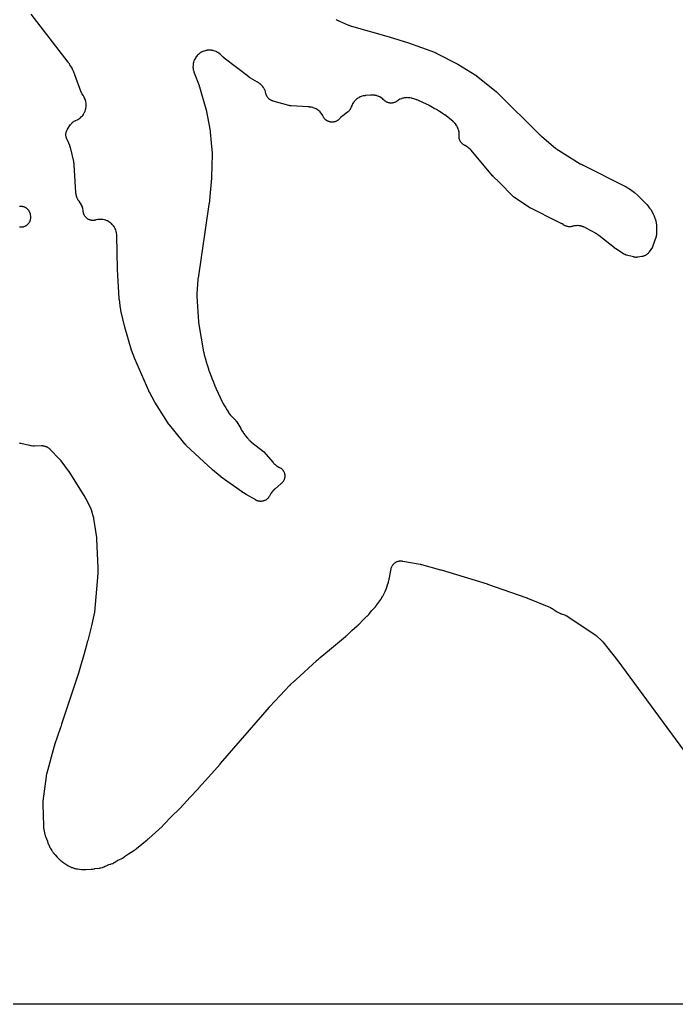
# Model space of a CAD drawing. Header units: millimetres. Extents: x 0 to 300, y 0 to 300.
# Drawn here: x 74.4 to 174.4, y -0.1 to 150 of the extents above; entities that cross this region are included whole.
import ezdxf

# ---------------------------------------------------------------- set-up
doc = ezdxf.new("R2010")
doc.units = ezdxf.units.MM
doc.layers.add('CUT', color=7, linetype='CONTINUOUS')

msp = doc.modelspace()

# ---------------------------------------------------------------- linework, layer by layer
at = {"layer": 'CUT'}
for points in [[(298.5266, -0.0625), (1.4375, -0.0625), (0.5522, -0.0625), (0.4788, -0.0589), (0.4206, -0.0503), (0.3635, -0.036), (0.3082, -0.0162), (0.255, 0.009), (0.2046, 0.0392), (0.1573, 0.0743), (0.1137, 0.1137), (0.0743, 0.1573), (0.0392, 0.2046), (0.009, 0.255), (-0.0162, 0.3082), (-0.036, 0.3635), (-0.0503, 0.4206), (-0.0589, 0.4788), (-0.0625, 0.5522), (-0.0625, 1.4375), (-0.0625, 298.5625)], [(122.5665, 150.0501), (122.6447, 150), (122.6568, 149.9924), (122.7045, 149.9634), (122.7293, 149.9491), (122.8923, 149.8602), (122.9178, 149.8471), (122.968, 149.8228), (122.9809, 149.8167), (123.0655, 149.7782), (123.0785, 149.7724), (124.4722, 149.177), (124.4893, 149.1701), (124.6008, 149.1264), (124.618, 149.12), (124.7595, 149.0695), (124.777, 149.0636), (124.8909, 149.0269), (124.9085, 149.0216), (130.6483, 147.3654), (133.5888, 146.4672), (137.5557, 145.0292), (137.5661, 145.0254), (137.5906, 145.0162), (137.601, 145.0122), (137.6136, 145.0072), (137.624, 145.0031), (137.6368, 144.9979), (137.6436, 144.995), (137.6694, 144.984), (137.6805, 144.9791), (137.6932, 144.9735), (137.7041, 144.9685), (137.7297, 144.9567), (137.7406, 144.9516), (137.7539, 144.9453), (137.7648, 144.94), (137.79, 144.9275), (137.8008, 144.9221), (141.1393, 143.2166), (143.7369, 141.6086), (143.7487, 141.6012), (143.776, 141.5837), (143.7876, 141.5761), (143.8018, 141.5667), (143.8133, 141.559), (143.84, 141.5406), (143.8514, 141.5327), (143.8644, 141.5235), (143.8757, 141.5154), (143.9019, 141.4962), (143.913, 141.4879), (143.9265, 141.4777), (143.9376, 141.4693), (143.9631, 141.4493), (143.974, 141.4407), (146.938, 139.0546), (146.9471, 139.0472), (146.968, 139.0299), (146.9769, 139.0224), (146.9878, 139.0132), (146.9966, 139.0056), (147.0171, 138.9878), (147.0258, 138.9801), (147.0358, 138.9712), (147.0368, 138.9703), (147.0515, 138.9567), (147.06, 138.9488), (147.0703, 138.9391), (147.0787, 138.9311), (147.0982, 138.9123), (147.1065, 138.9041), (153.6672, 132.3981), (153.676, 132.3895), (153.6891, 132.3771), (153.734, 132.3343), (153.7429, 132.326), (153.8167, 132.2586), (153.8258, 132.2504), (153.8857, 132.1979), (153.8949, 132.1899), (155.9853, 130.4305), (156.0023, 130.4167), (156.1145, 130.329), (156.1278, 130.319), (156.1288, 130.3182), (156.1463, 130.3051), (156.2911, 130.2004), (156.3091, 130.1878), (156.4274, 130.1086), (156.4459, 130.0968), (159.7588, 128.0509), (159.7636, 128.0481), (159.7814, 128.0371), (159.7931, 128.03), (159.8696, 127.9851), (159.8815, 127.9783), (159.9789, 127.9241), (159.9909, 127.9176), (160.0694, 127.8762), (160.0815, 127.8699), (166.7653, 124.5374), (167.4412, 124.1328), (168.0188, 123.6389), (168.4623, 123.2596), (168.5276, 123.2038), (168.5444, 123.1894), (169.9277, 121.8379), (170.1725, 121.5101), (170.1822, 121.4971), (170.3338, 121.2942), (170.504, 121.0663), (170.9323, 120.2893), (170.9516, 120.2332), (170.9819, 120.1454), (171.0104, 120.0625), (171.2611, 119.3357), (171.3731, 118.6629), (171.3925, 117.4852), (171.3926, 117.4727), (171.3927, 117.4557), (171.3914, 117.4055), (171.3882, 117.3465), (171.3794, 117.2599), (171.3668, 117.1766), (171.3494, 117.0903), (171.3345, 117.0314), (171.3206, 116.9823), (171.3156, 116.9664), (171.3117, 116.9545), (170.7929, 115.3815), (170.7911, 115.3784), (170.7669, 115.3393), (170.7587, 115.3268), (170.7524, 115.3174), (170.2749, 114.6087), (170.2464, 114.5687), (170.1921, 114.497), (170.1645, 114.4643), (170.0968, 114.3882), (170.0839, 114.3745), (170.0127, 114.3069), (169.9629, 114.2645), (169.8847, 114.2051), (169.8103, 114.1546), (169.7689, 114.1281), (169.7352, 114.1079), (169.6977, 114.0866), (169.6282, 114.0492), (169.5505, 114.0121), (169.4976, 113.9899), (169.4166, 113.9604), (169.3619, 113.9433), (169.2785, 113.9217), (169.2012, 113.9055), (169.1589, 113.8977), (168.5409, 113.7992), (168.4935, 113.793), (168.4065, 113.7838), (168.3112, 113.7788), (168.2476, 113.7789), (168.1522, 113.7841), (168.089, 113.7909), (167.9947, 113.8062), (167.9092, 113.8247), (167.8628, 113.8361), (166.8001, 114.1264), (166.7891, 114.1295), (166.7743, 114.1337), (166.7307, 114.1474), (166.6799, 114.1648), (166.6063, 114.1937), (166.5364, 114.2248), (166.4648, 114.2604), (166.4163, 114.2874), (166.3764, 114.3109), (166.3635, 114.3189), (166.3539, 114.325), (165.1575, 115.0938), (165.1481, 115.0999), (165.1262, 115.1143), (165.1169, 115.1206), (165.1055, 115.1283), (165.0963, 115.1346), (165.0748, 115.1496), (165.0656, 115.1561), (165.0551, 115.1636), (165.046, 115.1702), (165.0249, 115.1857), (165.0159, 115.1924), (165.0049, 115.2007), (164.996, 115.2075), (164.9753, 115.2235), (164.9664, 115.2305), (162.597, 117.1113), (162.5874, 117.1188), (162.5244, 117.1668), (162.5146, 117.174), (162.4761, 117.2021), (162.4561, 117.2161), (162.3245, 117.3041), (162.304, 117.3173), (162.2634, 117.3421), (162.2529, 117.3484), (162.1845, 117.3884), (162.1739, 117.3944), (160.6619, 118.2371), (160.6513, 118.2428), (160.582, 118.2797), (160.5713, 118.2852), (160.5292, 118.3065), (160.5074, 118.317), (160.3647, 118.3821), (160.3425, 118.3917), (160.2989, 118.4095), (160.2876, 118.4139), (160.2171, 118.4411), (160.2015, 118.4469), (160.2014, 118.4469), (160.1923, 118.45), (160.1071, 118.4786), (160.0936, 118.483), (160.0406, 118.4994), (160.0132, 118.5071), (159.8368, 118.5527), (159.7811, 118.5643), (159.6036, 118.5926), (159.5472, 118.5988), (159.3678, 118.6102), (159.3109, 118.6111), (159.1313, 118.6054), (159.0746, 118.6009), (158.8963, 118.5782), (158.8403, 118.5684), (158.6642, 118.5288), (158.6229, 118.518), (158.6155, 118.5157), (158.6134, 118.5152), (158.5794, 118.505), (158.4988, 118.4832), (158.4098, 118.4637), (158.3499, 118.4538), (158.2593, 118.4435), (158.1988, 118.4397), (158.1076, 118.4386), (158.047, 118.441), (157.9562, 118.4491), (157.8961, 118.4576), (157.8066, 118.4749), (157.7477, 118.4894), (157.6604, 118.5156), (157.6033, 118.536), (157.5191, 118.571), (157.4643, 118.5971), (157.3841, 118.6403), (157.3127, 118.6837), (157.2743, 118.7083), (157.2181, 118.7464), (157.2093, 118.7523), (157.1672, 118.7798), (157.1468, 118.7925), (157.0187, 118.869), (156.9987, 118.8804), (156.9637, 118.8996), (156.9541, 118.9047), (156.8878, 118.9394), (156.8769, 118.945), (156.2415, 119.2611), (156.2347, 119.2646), (152.2199, 121.2619), (152.2072, 121.2683), (152.1776, 121.2836), (152.165, 121.2902), (152.1497, 121.2985), (152.1372, 121.3053), (152.1082, 121.3215), (152.0958, 121.3286), (152.0739, 121.3413), (152.0616, 121.3485), (152.0331, 121.3656), (152.0209, 121.3731), (152.0061, 121.3823), (151.9941, 121.3899), (151.9661, 121.4079), (151.9542, 121.4158), (149.8926, 122.7912), (149.8836, 122.7972), (149.8688, 122.8074), (149.8337, 122.8327), (149.7752, 122.877), (149.7497, 122.8971), (149.747, 122.8993), (149.7222, 122.9203), (149.6671, 122.9687), (149.6353, 122.9981), (149.6223, 123.0106), (149.6146, 123.0181), (147.3424, 125.2699), (146.5585, 126.0468), (146.5512, 126.054), (146.5344, 126.0711), (146.5272, 126.0785), (146.5185, 126.0875), (146.5114, 126.095), (146.4949, 126.1124), (146.4879, 126.12), (146.4756, 126.1334), (146.4686, 126.141), (146.4526, 126.1588), (146.4458, 126.1665), (146.4375, 126.1759), (146.4307, 126.1837), (146.4151, 126.2019), (146.4084, 126.2097), (143.1491, 130.0912), (143.1391, 130.1028), (143.073, 130.1775), (143.0627, 130.1888), (143.0219, 130.2327), (143.0005, 130.2546), (142.8594, 130.3914), (142.8132, 130.4318), (142.661, 130.5518), (142.611, 130.5873), (142.4473, 130.6912), (142.3939, 130.7213), (142.2066, 130.8149), (142.2044, 130.816), (142.1115, 130.8619), (142.0352, 130.9044), (141.9867, 130.9346), (141.9156, 130.9837), (141.8698, 131.0186), (141.8038, 131.0744), (141.7616, 131.1135), (141.7011, 131.1753), (141.6629, 131.2184), (141.6087, 131.2857), (141.5748, 131.3322), (141.5273, 131.4044), (141.498, 131.454), (141.4576, 131.5304), (141.4332, 131.5826), (141.4003, 131.6625), (141.3811, 131.7168), (141.356, 131.7995), (141.342, 131.8554), (141.3251, 131.9401), (141.3165, 131.9971), (141.3078, 132.0831), (141.3047, 132.1405), (141.3042, 132.227), (141.3076, 132.3061), (141.3105, 132.3493), (141.3147, 132.3953), (141.3172, 132.4544), (141.3157, 132.6414), (141.3123, 132.7004), (141.2925, 132.8864), (141.2833, 132.9448), (141.2452, 133.1278), (141.2304, 133.1851), (141.1745, 133.3635), (141.154, 133.419), (141.0808, 133.5911), (141.055, 133.6443), (140.9652, 133.8083), (140.9343, 133.8587), (140.8288, 134.0131), (140.7931, 134.0602), (140.6729, 134.2035), (140.6327, 134.2468), (140.4972, 134.3794), (140.4755, 134.3995), (140.4323, 134.4378), (140.4211, 134.4475), (140.3476, 134.5094), (140.3361, 134.5188), (139.118, 135.4948), (139.1008, 135.5081), (138.9877, 135.5922), (138.97, 135.6048), (138.9606, 135.6113), (138.9497, 135.6191), (138.8031, 135.7198), (138.7848, 135.7319), (138.665, 135.8079), (138.6464, 135.8193), (138.437, 135.9418), (138.3494, 136.0077), (138.3382, 136.0159), (138.2651, 136.0684), (138.2538, 136.0764), (138.2091, 136.1069), (138.1859, 136.122), (138.0328, 136.2165), (138.0089, 136.2305), (137.9616, 136.2568), (137.9495, 136.2634), (137.8698, 136.3053), (137.8575, 136.3116), (137.5133, 136.4825), (136.7246, 136.9455), (136.7092, 136.9542), (136.6085, 137.0094), (136.5929, 137.0177), (136.4645, 137.0832), (136.4486, 137.091), (136.3448, 137.1402), (136.3288, 137.1475), (135.1326, 137.6716), (135.1176, 137.678), (135.0193, 137.7179), (135.0042, 137.7238), (134.8795, 137.7705), (134.8642, 137.776), (134.7639, 137.8105), (134.7484, 137.8156), (134.1988, 137.9882), (134.1844, 137.9925), (134.0911, 138.0193), (134.0767, 138.0232), (134.0202, 138.0379), (133.9911, 138.0447), (133.8036, 138.0836), (133.7446, 138.0928), (133.5568, 138.1126), (133.4971, 138.1159), (133.3082, 138.1169), (133.2486, 138.1142), (133.0605, 138.0965), (133.0014, 138.0879), (132.8161, 138.0515), (132.7581, 138.0371), (132.5773, 137.9825), (132.521, 137.9623), (132.3466, 137.89), (132.2926, 137.8644), (132.1262, 137.7751), (132.075, 137.7442), (131.9161, 137.6373), (131.8918, 137.62), (131.8811, 137.612), (131.8441, 137.5857), (131.8321, 137.577), (131.8205, 137.5683), (131.7462, 137.5183), (131.6952, 137.4875), (131.6164, 137.4452), (131.5626, 137.4196), (131.4799, 137.3853), (131.4238, 137.3653), (131.3381, 137.3393), (131.2803, 137.3249), (131.1925, 137.3076), (131.1336, 137.299), (131.0445, 137.2906), (130.987, 137.2879), (130.901, 137.2884), (130.8416, 137.2916), (130.7527, 137.3009), (130.6939, 137.31), (130.6063, 137.3281), (130.5487, 137.343), (130.4634, 137.3696), (130.4075, 137.3902), (130.3253, 137.4252), (130.2717, 137.4512), (130.1934, 137.4942), (130.1427, 137.5253), (130.069, 137.5759), (130.0216, 137.6119), (129.9533, 137.6696), (129.8933, 137.7254), (129.8614, 137.7567), (129.8087, 137.8109), (129.7659, 137.8509), (129.7651, 137.8515), (129.6246, 137.9704), (129.5781, 138.006), (129.4258, 138.1112), (129.3761, 138.1421), (129.2143, 138.232), (129.1618, 138.2579), (128.992, 138.3315), (128.9372, 138.3522), (128.7611, 138.4089), (128.7046, 138.4242), (128.5237, 138.4635), (128.466, 138.4731), (128.2821, 138.4947), (128.2237, 138.4986), (128.0361, 138.5022), (128.0069, 138.502), (127.9497, 138.5003), (127.9351, 138.4997), (127.8401, 138.4945), (127.8255, 138.4936), (127.1209, 138.438), (127.1067, 138.4367), (127.0147, 138.4273), (127.0005, 138.4257), (126.9454, 138.4187), (126.9172, 138.4144), (126.7376, 138.3829), (126.682, 138.3704), (126.5085, 138.3227), (126.4544, 138.305), (126.2862, 138.2411), (126.2341, 138.2184), (126.0727, 138.1388), (126.0229, 138.1112), (125.8698, 138.0167), (125.8228, 137.9845), (125.6794, 137.8759), (125.6357, 137.8394), (125.5031, 137.7177), (125.4631, 137.6773), (125.3427, 137.5436), (125.3066, 137.4995), (125.1995, 137.355), (125.1678, 137.3077), (125.0747, 137.1537), (125.0477, 137.1036), (124.9697, 136.9414), (124.9475, 136.889), (124.8843, 136.7179), (124.8795, 136.7045), (124.8773, 136.6979), (124.875, 136.6922), (124.8657, 136.6652), (124.8362, 136.5861), (124.7995, 136.5014), (124.7723, 136.4464), (124.7272, 136.366), (124.6944, 136.314), (124.6413, 136.2386), (124.6034, 136.1903), (124.5429, 136.1208), (124.5003, 136.0766), (124.4329, 136.0136), (124.3683, 135.9591), (124.3323, 135.9302), (123.5875, 135.3646), (123.5772, 135.3566), (123.5108, 135.3039), (123.5007, 135.2956), (123.4615, 135.2631), (123.4417, 135.246), (123.3162, 135.1321), (123.2973, 135.1142), (123.261, 135.0784), (123.2519, 135.0691), (123.1929, 135.0082), (123.1839, 134.9987), (123.0755, 134.8817), (123.0448, 134.8501), (122.9871, 134.7937), (122.9213, 134.7353), (122.8756, 134.6986), (122.8043, 134.6469), (122.7552, 134.6149), (122.6793, 134.5704), (122.6273, 134.5433), (122.5473, 134.5064), (122.493, 134.4845), (122.4098, 134.4556), (122.3536, 134.4391), (122.268, 134.4185), (122.2104, 134.4076), (122.1232, 134.3955), (122.0648, 134.3903), (121.9768, 134.3867), (121.9182, 134.3872), (121.8303, 134.3923), (121.772, 134.3985), (121.6851, 134.4121), (121.6277, 134.424), (121.5424, 134.4461), (121.4865, 134.4635), (121.4038, 134.4938), (121.3498, 134.5166), (121.2705, 134.5548), (121.219, 134.5828), (121.1438, 134.6286), (121.0953, 134.6615), (121.0249, 134.7144), (120.9799, 134.7519), (120.915, 134.8114), (120.8738, 134.8531), (120.8151, 134.9187), (120.7782, 134.9642), (120.7261, 135.0352), (120.6938, 135.0842), (120.649, 135.1599), (120.6113, 135.2313), (120.5917, 135.2707), (120.5593, 135.3403), (120.5312, 135.3934), (120.434, 135.5566), (120.4007, 135.6067), (120.2877, 135.7593), (120.2496, 135.8058), (120.1219, 135.9464), (120.0794, 135.9888), (119.9383, 136.116), (119.8917, 136.1539), (119.7385, 136.2663), (119.6884, 136.2994), (119.5248, 136.3959), (119.4716, 136.4238), (119.2991, 136.5035), (119.2434, 136.5259), (119.0639, 136.5879), (119.0062, 136.6047), (118.8213, 136.6485), (118.7622, 136.6593), (118.5713, 136.6847), (118.5415, 136.688), (118.4787, 136.6931), (118.4662, 136.694), (118.3847, 136.699), (118.3722, 136.6997), (118.3594, 136.7002), (118.3509, 136.7006), (118.3309, 136.7016), (118.3224, 136.702), (115.7431, 136.8553), (115.731, 136.8561), (115.7108, 136.8575), (115.6624, 136.8624), (115.5807, 136.8728), (115.5446, 136.8782), (115.5409, 136.8788), (115.505, 136.8856), (115.4244, 136.9026), (115.3771, 136.914), (115.3576, 136.9192), (115.3459, 136.9224), (112.9665, 137.5953), (112.9234, 137.6087), (112.845, 137.6352), (112.7611, 137.6683), (112.7064, 137.6932), (112.6262, 137.7345), (112.5742, 137.7647), (112.4986, 137.8139), (112.4499, 137.8492), (112.3796, 137.9057), (112.3347, 137.9456), (112.2703, 138.0089), (112.2297, 138.0532), (112.172, 138.1226), (112.136, 138.1707), (112.0856, 138.2455), (112.0545, 138.297), (112.0119, 138.3765), (111.9861, 138.4308), (111.9517, 138.5142), (111.9315, 138.5708), (111.9056, 138.6573), (111.8805, 138.7588), (111.8299, 138.9637), (111.8124, 139.022), (111.7476, 139.2031), (111.7242, 139.2593), (111.6414, 139.4329), (111.6124, 139.4864), (111.5125, 139.6507), (111.4782, 139.701), (111.3622, 139.8544), (111.323, 139.901), (111.192, 140.0418), (111.1483, 140.0842), (111.0037, 140.211), (110.956, 140.2487), (110.7971, 140.3618), (110.7719, 140.3788), (110.7218, 140.4107), (110.7089, 140.4187), (110.6242, 140.4698), (110.611, 140.4775), (109.5284, 141.093), (109.5147, 141.101), (109.4829, 141.1199), (109.4693, 141.1281), (109.4528, 141.1382), (109.4394, 141.1467), (109.4082, 141.1667), (109.3949, 141.1753), (109.3798, 141.1854), (109.3666, 141.1943), (109.3362, 141.2154), (109.3232, 141.2245), (109.3075, 141.2358), (109.2947, 141.2452), (109.265, 141.2673), (109.2524, 141.2769), (105.5428, 144.1445), (105.5321, 144.1529), (105.5074, 144.1726), (105.4969, 144.1811), (105.4842, 144.1916), (105.4738, 144.2003), (105.4497, 144.2207), (105.4398, 144.2292), (105.4381, 144.2306), (105.4147, 144.2518), (105.4047, 144.2609), (105.3926, 144.2721), (105.3828, 144.2814), (105.36, 144.3032), (105.3503, 144.3126), (105.0624, 144.5965), (105.0519, 144.6065), (104.9831, 144.6711), (104.9724, 144.6809), (104.9302, 144.7187), (104.9081, 144.7375), (104.7636, 144.8547), (104.7168, 144.8891), (104.5638, 144.9903), (104.5139, 145.02), (104.3519, 145.106), (104.2993, 145.1307), (104.1297, 145.2007), (104.075, 145.2202), (103.8995, 145.2734), (103.8432, 145.2876), (103.6632, 145.3236), (103.6058, 145.3322), (103.4233, 145.3507), (103.3653, 145.3538), (103.1818, 145.3545), (103.1239, 145.352), (102.9411, 145.335), (102.8837, 145.3268), (102.7035, 145.2923), (102.6471, 145.2786), (102.471, 145.2268), (102.4162, 145.2077), (102.246, 145.1392), (102.1933, 145.1149), (102.0305, 145.0302), (101.9804, 145.001), (101.8265, 144.9009), (101.7795, 144.867), (101.636, 144.7526), (101.5924, 144.7142), (101.4607, 144.5865), (101.4211, 144.5441), (101.3023, 144.4043), (101.2669, 144.3582), (101.1622, 144.2076), (101.1314, 144.1583), (101.0418, 143.9982), (101.0159, 143.9463), (100.9421, 143.7783), (100.9214, 143.7241), (100.8642, 143.5497), (100.8488, 143.4937), (100.8088, 143.3147), (100.7988, 143.2575), (100.7763, 143.0754), (100.7719, 143.0175), (100.767, 142.8341), (100.7683, 142.7761), (100.7812, 142.593), (100.788, 142.5354), (100.8185, 142.3545), (100.8309, 142.2978), (100.8794, 142.1182), (100.8876, 142.0903), (100.905, 142.0364), (100.9097, 142.0226), (100.9408, 141.9336), (100.9458, 141.9199), (100.947, 141.9166), (101.6891, 139.9479), (101.6915, 139.9414), (101.697, 139.9264), (101.6994, 139.92), (101.7049, 139.9045), (101.7077, 139.8966), (101.7142, 139.878), (101.717, 139.87), (101.7201, 139.8608), (101.7228, 139.8528), (101.7289, 139.834), (101.7315, 139.826), (101.7328, 139.8219), (101.7358, 139.8123), (101.7426, 139.79), (101.7455, 139.7805), (102.7304, 136.4248), (102.7334, 136.4142), (102.7404, 136.3894), (102.7433, 136.3788), (102.7467, 136.366), (102.7495, 136.3554), (102.755, 136.3334), (102.7551, 136.3333), (102.7608, 136.3081), (102.7632, 136.2974), (102.7661, 136.2842), (102.7683, 136.2734), (102.7734, 136.2481), (102.7756, 136.2373), (103.3795, 133.0587), (103.3816, 133.0469), (103.3865, 133.0193), (103.3885, 133.0075), (103.3908, 132.9931), (103.3927, 132.9812), (103.3968, 132.9535), (103.397, 132.9517), (103.3998, 132.9291), (103.4012, 132.9173), (103.4028, 132.9029), (103.404, 132.8911), (103.4066, 132.8636), (103.4077, 132.8518), (103.5414, 131.2332), (103.67, 129.6519), (103.6709, 129.6402), (103.6727, 129.6128), (103.6735, 129.601), (103.6742, 129.5867), (103.6748, 129.575), (103.6758, 129.5508), (103.6758, 129.5506), (103.6763, 129.523), (103.6764, 129.5111), (103.6765, 129.4967), (103.6764, 129.4848), (103.6762, 129.4572), (103.676, 129.4454), (103.5976, 126.0059), (103.5974, 125.9992), (103.597, 125.9835), (103.5967, 125.9768), (103.5961, 125.9608), (103.5958, 125.9525), (103.5949, 125.9333), (103.5945, 125.925), (103.5939, 125.9155), (103.5934, 125.9073), (103.5922, 125.888), (103.5916, 125.8797), (103.5913, 125.8755), (103.5905, 125.8658), (103.5886, 125.8432), (103.5877, 125.8337), (103.2124, 121.949), (103.212, 121.9444), (103.2109, 121.9337), (103.2104, 121.9291), (103.2093, 121.9182), (103.2086, 121.9126), (103.2072, 121.8995), (103.207, 121.8984), (103.2055, 121.8867), (103.2049, 121.8818), (103.2035, 121.8712), (103.2014, 121.856), (103.2004, 121.8494), (101.5389, 110.5961), (101.5376, 110.5867), (101.529, 110.521), (101.5277, 110.5109), (101.5184, 110.4288), (101.5173, 110.4189), (101.511, 110.3539), (101.5101, 110.3432), (101.3461, 108.2766), (101.3454, 108.2661), (101.3408, 108.1928), (101.3403, 108.1818), (101.3382, 108.1337), (101.3376, 108.1105), (101.3369, 107.9658), (101.3372, 107.9434), (101.3385, 107.9047), (101.3389, 107.8942), (101.3426, 107.8217), (101.3433, 107.8099), (101.6146, 103.9291), (101.6158, 103.9138), (101.6253, 103.8146), (101.627, 103.7993), (101.6421, 103.6751), (101.6441, 103.6599), (101.6587, 103.5613), (101.6611, 103.5462), (102.3848, 99.3816), (102.3942, 99.3273), (102.3973, 99.311), (102.4186, 99.2054), (102.4221, 99.1892), (102.4526, 99.0575), (102.4566, 99.0414), (102.4837, 98.9372), (102.4881, 98.9212), (102.7176, 98.1306), (102.7371, 98.0314), (102.7396, 98.0196), (102.7563, 97.9426), (102.759, 97.9308), (102.77, 97.8847), (102.7761, 97.8612), (102.8189, 97.7096), (102.8259, 97.6864), (102.8406, 97.6413), (102.8445, 97.6298), (102.8704, 97.5554), (102.8745, 97.544), (102.9358, 97.379), (103.1146, 96.7631), (103.1187, 96.7496), (103.1464, 96.6621), (103.1508, 96.6487), (103.1881, 96.5397), (103.1928, 96.5264), (103.2245, 96.4403), (103.2296, 96.4271), (103.591, 95.5133), (103.5951, 95.5013), (103.6376, 95.3824), (103.6445, 95.3642), (103.7026, 95.2169), (103.7101, 95.1989), (103.7602, 95.083), (103.7679, 95.066), (104.1634, 94.066), (104.1668, 94.0576), (104.1908, 93.9995), (104.1946, 93.9906), (104.2257, 93.9187), (104.2295, 93.91), (104.2549, 93.8536), (104.2592, 93.8444), (105.281, 91.6773), (105.2877, 91.6634), (105.3329, 91.5736), (105.3401, 91.5599), (105.344, 91.5524), (105.3474, 91.5459), (105.4073, 91.4344), (105.4148, 91.4208), (105.4648, 91.3332), (105.4726, 91.3198), (105.7566, 90.8506), (105.7608, 90.8419), (105.7993, 90.7647), (105.8054, 90.7529), (105.8296, 90.7071), (105.8425, 90.6839), (105.9284, 90.537), (105.9572, 90.4924), (106.0557, 90.3538), (106.0643, 90.3421), (106.1724, 90.1637), (106.1811, 90.1496), (106.2392, 90.0593), (106.2483, 90.0456), (106.2847, 89.9923), (106.3041, 89.9656), (106.4347, 89.7953), (106.4555, 89.7697), (106.4975, 89.7208), (106.5085, 89.7084), (106.5806, 89.6289), (106.5919, 89.6168), (107.2389, 88.9422), (107.2459, 88.9348), (107.2567, 88.9233), (107.2725, 88.9059), (107.2926, 88.882), (107.3156, 88.8535), (107.3374, 88.824), (107.3854, 88.7563), (107.413, 88.715), (107.4219, 88.7007), (107.4285, 88.6902), (108.0338, 87.6967), (108.0649, 87.6347), (108.0785, 87.6093), (108.1061, 87.5603), (108.1133, 87.5478), (108.1613, 87.4674), (108.1688, 87.4551), (108.4004, 87.087), (108.4125, 87.0686), (108.4758, 86.9757), (108.4982, 86.9421), (108.512, 86.9223), (108.6044, 86.7949), (108.619, 86.7756), (108.6484, 86.7385), (108.656, 86.729), (108.706, 86.6683), (108.7138, 86.659), (108.7271, 86.6434), (108.7294, 86.6406), (109.0711, 86.2421), (109.1477, 86.1482), (109.189, 86.1026), (109.1929, 86.0988), (109.2081, 86.082), (109.2099, 86.0802), (109.2854, 85.9921), (109.2953, 85.9809), (109.3603, 85.9088), (109.3704, 85.8978), (109.4105, 85.8555), (109.4316, 85.8344), (109.5718, 85.7004), (109.5939, 85.6803), (109.638, 85.6422), (109.6494, 85.6326), (109.7244, 85.571), (109.7361, 85.5616), (111.5075, 84.1783), (112.9709, 82.5027), (112.98, 82.4924), (113.0403, 82.4265), (113.0497, 82.4165), (113.0869, 82.3777), (113.1063, 82.3583), (113.2339, 82.2367), (113.2754, 82.2006), (113.2846, 82.1933), (113.2887, 82.1894), (113.337, 82.1472), (113.4967, 82.0223), (113.5492, 81.9856), (113.7237, 81.877), (113.7514, 81.8607), (113.8062, 81.8305), (113.8203, 81.823), (113.913, 81.7752), (113.9273, 81.768), (114.1409, 81.6648), (114.191, 81.6275), (114.2372, 81.5894), (114.3035, 81.5288), (114.3456, 81.4864), (114.4055, 81.4195), (114.4432, 81.373), (114.4962, 81.3005), (114.529, 81.2505), (114.5745, 81.173), (114.6021, 81.12), (114.6397, 81.0384), (114.6619, 80.9829), (114.6912, 80.8979), (114.7078, 80.8405), (114.7284, 80.7531), (114.7392, 80.6942), (114.7509, 80.6052), (114.7558, 80.5456), (114.7587, 80.4558), (114.7576, 80.396), (114.7515, 80.3064), (114.7444, 80.247), (114.7294, 80.1584), (114.7165, 80.1001), (114.6927, 80.0134), (114.674, 79.9566), (114.6417, 79.8728), (114.6174, 79.8181), (114.5769, 79.738), (114.5473, 79.686), (114.4991, 79.6102), (114.4644, 79.5615), (114.4088, 79.4909), (114.3695, 79.4459), (114.3072, 79.3812), (114.2472, 79.3249), (114.2136, 79.295), (113.213, 78.4458), (113.2031, 78.4373), (113.1393, 78.3807), (113.1296, 78.3719), (113.092, 78.3371), (113.0732, 78.3188), (112.955, 78.1993), (112.9198, 78.1604), (112.814, 78.0328), (112.7823, 77.991), (112.6867, 77.8527), (112.6723, 77.8308), (112.645, 77.7875), (112.6381, 77.7763), (112.5944, 77.7032), (112.5878, 77.6918), (112.4022, 77.3659), (112.3794, 77.328), (112.3359, 77.2596), (112.2848, 77.1873), (112.2484, 77.141), (112.1904, 77.0741), (112.1497, 77.0315), (112.0855, 76.9707), (112.0407, 76.9323), (111.9708, 76.8781), (111.9226, 76.8443), (111.8476, 76.7972), (111.7963, 76.7683), (111.7171, 76.7288), (111.6632, 76.7051), (111.5805, 76.6735), (111.5245, 76.6553), (111.4391, 76.632), (111.3816, 76.6193), (111.2944, 76.6045), (111.2358, 76.5975), (111.1476, 76.5914), (111.0887, 76.5902), (111.0002, 76.5927), (110.9415, 76.5973), (110.8537, 76.6086), (110.7957, 76.6189), (110.7095, 76.6387), (110.6528, 76.6547), (110.5689, 76.6829), (110.514, 76.7043), (110.4333, 76.7406), (110.3611, 76.7774), (110.3221, 76.7985), (108.8569, 77.639), (108.4495, 77.8852), (108.4433, 77.889), (108.4288, 77.8979), (108.4227, 77.9017), (108.408, 77.9109), (108.4005, 77.9157), (108.383, 77.9269), (108.3755, 77.9317), (108.3669, 77.9374), (108.3594, 77.9423), (108.3421, 77.9539), (108.3347, 77.9589), (108.3309, 77.9615), (108.3222, 77.9675), (108.302, 77.9817), (108.2934, 77.9878), (105.0734, 80.3012), (105.0677, 80.3053), (105.0544, 80.315), (105.0487, 80.3192), (105.0353, 80.3292), (105.0284, 80.3343), (105.0124, 80.3465), (105.0055, 80.3517), (104.9976, 80.3578), (104.9908, 80.3631), (104.9749, 80.3756), (104.9682, 80.381), (104.9647, 80.3838), (104.9568, 80.3903), (104.9384, 80.4054), (104.9305, 80.412), (103.7586, 81.3987), (99.7543, 85.1285), (99.7437, 85.1385), (99.7193, 85.1619), (99.709, 85.1721), (99.6964, 85.1845), (99.6862, 85.1948), (99.6626, 85.2191), (99.6525, 85.2296), (99.6411, 85.2417), (99.6313, 85.2523), (99.6084, 85.2773), (99.5987, 85.2881), (99.587, 85.3013), (99.5775, 85.3122), (99.5555, 85.338), (99.5461, 85.349), (97.8308, 87.4192), (97.1676, 88.247), (97.1615, 88.2547), (97.1474, 88.2728), (97.1414, 88.2806), (97.1341, 88.2901), (97.1281, 88.2979), (97.1144, 88.3163), (97.1085, 88.3242), (97.1019, 88.3333), (97.0961, 88.3413), (97.0828, 88.3599), (97.0771, 88.3679), (97.0702, 88.3778), (97.0646, 88.3859), (97.0517, 88.4048), (97.0462, 88.4129), (96.6235, 89.0469), (94.9754, 91.6877), (94.128, 93.2207), (94.1229, 93.23), (94.1112, 93.2518), (94.1062, 93.2611), (94.1002, 93.2726), (94.0954, 93.282), (94.0842, 93.304), (94.0795, 93.3135), (94.0741, 93.3245), (94.0694, 93.334), (94.0588, 93.3563), (94.0543, 93.3659), (94.0488, 93.3776), (94.0444, 93.3872), (94.0343, 93.4098), (94.03, 93.4195), (91.8931, 98.3246), (91.423, 99.6392), (90.3989, 103.1294), (89.7927, 105.6592), (89.7922, 105.6612), (89.7621, 105.837), (89.7581, 105.8606), (89.7566, 105.8688), (89.7355, 105.9924), (89.5524, 107.3365), (89.5515, 107.3432), (89.5495, 107.359), (89.5486, 107.3657), (89.5467, 107.3819), (89.5457, 107.3902), (89.5435, 107.4095), (89.5427, 107.4178), (89.5417, 107.4274), (89.5409, 107.4358), (89.5391, 107.4552), (89.5383, 107.4636), (89.538, 107.4678), (89.5372, 107.4777), (89.5355, 107.5007), (89.5349, 107.5106), (89.2638, 111.9402), (89.2631, 111.9536), (89.2623, 111.9673), (89.2621, 111.9719), (89.2616, 111.9832), (89.2614, 111.988), (89.2611, 111.9936), (89.261, 111.9985), (89.2605, 112.0098), (89.2604, 112.014), (89.2601, 112.0232), (89.2598, 112.0362), (89.2597, 112.0419), (89.1693, 117.0556), (89.1689, 117.0702), (89.1649, 117.1648), (89.1641, 117.1793), (89.1603, 117.2361), (89.1576, 117.2651), (89.1362, 117.4505), (89.1267, 117.508), (89.0879, 117.688), (89.0729, 117.7443), (89.0168, 117.9197), (88.9964, 117.9743), (88.9236, 118.1434), (88.898, 118.1957), (88.8091, 118.357), (88.7786, 118.4066), (88.6745, 118.5585), (88.6393, 118.6049), (88.521, 118.746), (88.4814, 118.7888), (88.35, 118.9177), (88.3065, 118.9565), (88.1631, 119.0721), (88.1161, 119.1064), (87.9622, 119.2076), (87.912, 119.2372), (87.7491, 119.3229), (87.6963, 119.3475), (87.5258, 119.4171), (87.4708, 119.4365), (87.2944, 119.4892), (87.2378, 119.5031), (87.0571, 119.5385), (86.9995, 119.5469), (86.8162, 119.5645), (86.758, 119.5673), (86.5738, 119.5671), (86.5157, 119.5642), (86.3324, 119.5461), (86.2748, 119.5376), (86.0941, 119.5019), (86.0376, 119.4878), (85.9904, 119.4736), (85.9471, 119.4618), (85.8674, 119.442), (85.7793, 119.4248), (85.7202, 119.4163), (85.6309, 119.408), (85.5712, 119.4054), (85.4815, 119.4061), (85.4219, 119.4094), (85.3327, 119.419), (85.2737, 119.4283), (85.1859, 119.4466), (85.1282, 119.4618), (85.0426, 119.4888), (84.9866, 119.5096), (84.9042, 119.545), (84.8506, 119.5713), (84.7721, 119.6147), (84.7214, 119.6462), (84.6476, 119.6972), (84.6002, 119.7336), (84.5319, 119.7917), (84.4884, 119.8326), (84.4262, 119.8972), (84.387, 119.9423), (84.3315, 120.0128), (84.297, 120.0615), (84.2489, 120.1372), (84.2193, 120.1891), (84.179, 120.2692), (84.1548, 120.3238), (84.1226, 120.4075), (84.1039, 120.4642), (84.0802, 120.5508), (84.0673, 120.6091), (84.0523, 120.6975), (84.0426, 120.7791), (84.0385, 120.8238), (84.0315, 120.9267), (84.0247, 120.9845), (83.9945, 121.1658), (83.9822, 121.2226), (83.9346, 121.4002), (83.9168, 121.4556), (83.8522, 121.6277), (83.8292, 121.6811), (83.7483, 121.8461), (83.7202, 121.897), (83.6236, 122.0534), (83.5907, 122.1014), (83.478, 122.2498), (83.4598, 122.2725), (83.4111, 122.3306), (83.3823, 122.3667), (83.3313, 122.4342), (83.2795, 122.5107), (83.2477, 122.5633), (83.204, 122.6447), (83.1777, 122.7003), (83.1426, 122.7857), (83.1162, 122.8606), (83.0991, 122.9145), (83.098, 122.9184), (83.0949, 122.9293), (82.993, 123.3075), (82.9901, 123.3185), (82.9854, 123.3367), (82.9753, 123.3808), (82.9601, 123.456), (82.9539, 123.4894), (82.9533, 123.4929), (82.9485, 123.5265), (82.9389, 123.6026), (82.9344, 123.6477), (82.933, 123.6664), (82.9322, 123.6777), (82.6725, 127.8619), (82.6715, 127.8744), (82.6648, 127.9559), (82.6636, 127.9684), (82.6585, 128.0173), (82.6554, 128.0422), (82.6316, 128.2039), (82.6274, 128.2287), (82.6183, 128.277), (82.6158, 128.2893), (82.5988, 128.3693), (82.5961, 128.3816), (82.1448, 130.3116), (82.1419, 130.3236), (82.1221, 130.4011), (82.1189, 130.413), (82.106, 130.4594), (82.099, 130.483), (82.0499, 130.6353), (82.0418, 130.6586), (82.0252, 130.7037), (82.0208, 130.7152), (81.9917, 130.7897), (81.987, 130.8012), (81.6369, 131.6437), (81.6307, 131.658), (81.5894, 131.7506), (81.5828, 131.7648), (81.5826, 131.7652), (81.5824, 131.7657), (81.5823, 131.766), (81.582, 131.7665), (81.5815, 131.7675), (81.5802, 131.7703), (81.5642, 131.8037), (81.5455, 131.8455), (81.5132, 131.923), (81.4823, 132.0092), (81.4647, 132.0675), (81.4428, 132.1564), (81.4312, 132.2163), (81.4183, 132.3069), (81.4129, 132.3677), (81.4094, 132.4592), (81.4101, 132.5201), (81.4159, 132.6115), (81.4228, 132.6721), (81.4378, 132.7624), (81.4509, 132.8219), (81.475, 132.9103), (81.4941, 132.9682), (81.5271, 133.0536), (81.5519, 133.1093), (81.5934, 133.1909), (81.6352, 133.2637), (81.659, 133.3028), (82.1141, 134.0094), (82.1409, 134.0487), (82.1919, 134.1194), (82.2516, 134.1934), (82.2939, 134.2406), (82.361, 134.308), (82.408, 134.3504), (82.4819, 134.4103), (82.5332, 134.4475), (82.613, 134.4993), (82.6679, 134.5309), (82.7527, 134.574), (82.8324, 134.6093), (82.8764, 134.6274), (82.8899, 134.6325), (82.9038, 134.638), (82.9578, 134.6601), (82.9851, 134.6721), (83.1584, 134.7534), (83.2111, 134.7814), (83.3732, 134.8782), (83.4229, 134.9113), (83.5745, 135.0237), (83.6207, 135.0616), (83.7604, 135.1885), (83.8026, 135.2308), (83.929, 135.3709), (83.9668, 135.4172), (84.0787, 135.5692), (84.1116, 135.619), (84.2078, 135.7814), (84.2357, 135.8342), (84.3153, 136.0054), (84.3377, 136.0607), (84.3999, 136.239), (84.4167, 136.2963), (84.4609, 136.4798), (84.472, 136.5385), (84.4977, 136.7255), (84.5029, 136.785), (84.5099, 136.9736), (84.5091, 137.0333), (84.4973, 137.2217), (84.4906, 137.281), (84.4602, 137.4673), (84.4476, 137.5257), (84.3988, 137.708), (84.3805, 137.7649), (84.3138, 137.9415), (84.2899, 137.9962), (84.206, 138.1653), (84.1768, 138.2174), (84.0751, 138.3795), (84.0586, 138.4044), (84.0252, 138.4522), (84.0165, 138.4643), (83.9684, 138.5296), (83.9525, 138.5522), (83.9484, 138.5586), (83.912, 138.6189), (83.8909, 138.6555), (83.8841, 138.668), (83.8792, 138.6773), (83.7704, 138.8833), (83.7572, 138.9158), (83.7536, 138.9254), (83.7493, 138.9372), (82.7887, 141.6158), (82.7851, 141.6256), (82.7593, 141.6939), (82.7553, 141.704), (82.7376, 141.7485), (82.7286, 141.7697), (82.6702, 141.9011), (82.6608, 141.9212), (82.6439, 141.9558), (82.6392, 141.9651), (82.6064, 142.0294), (82.601, 142.0397), (82.5999, 142.0418), (82.5713, 142.1195), (82.5657, 142.134), (82.5433, 142.1904), (82.531, 142.219), (82.4468, 142.4025), (82.4331, 142.4304), (82.405, 142.4842), (82.3976, 142.4978), (82.3484, 142.5861), (82.3407, 142.5996), (82.0317, 143.1222), (82.0221, 143.1378), (81.9583, 143.2385), (81.9482, 143.2539), (81.8644, 143.3778), (81.8538, 143.3928), (81.784, 143.4895), (81.773, 143.5042), (76.1173, 150.847)], [(74.3389, 121.5884), (74.3822, 121.5911), (74.4617, 121.5941), (74.5485, 121.5931), (74.6061, 121.5897), (74.6924, 121.5804), (74.7495, 121.5715), (74.8345, 121.5539), (74.8905, 121.5395), (74.9734, 121.5139), (75.0277, 121.4942), (75.1077, 121.4606), (75.1599, 121.4358), (75.2363, 121.3947), (75.2859, 121.3649), (75.358, 121.3166), (75.4044, 121.2822), (75.4716, 121.2272), (75.5145, 121.1885), (75.576, 121.1273), (75.615, 121.0846), (75.6703, 121.0178), (75.705, 120.9716), (75.7536, 120.8997), (75.7837, 120.8504), (75.8252, 120.7741), (75.8504, 120.7221), (75.8843, 120.6423), (75.9044, 120.5881), (75.9305, 120.5053), (75.9452, 120.4494), (75.9632, 120.3645), (75.976, 120.286), (75.9819, 120.243), (76.0045, 120.0437), (76.0084, 120), (76.0135, 119.9197), (76.0148, 119.8319), (76.0129, 119.7735), (76.0056, 119.686), (75.998, 119.6281), (75.9823, 119.5417), (75.969, 119.4847), (75.945, 119.4003), (75.9262, 119.3449), (75.894, 119.2633), (75.87, 119.21), (75.83, 119.1318), (75.8009, 119.0811), (75.7534, 119.0072), (75.7195, 118.9596), (75.6651, 118.8907), (75.6267, 118.8467), (75.5659, 118.7834), (75.5234, 118.7433), (75.4566, 118.6862), (75.4104, 118.6504), (75.3384, 118.6001), (75.2889, 118.569), (75.2124, 118.526), (75.1601, 118.4999), (75.0798, 118.4645), (75.0252, 118.4436), (74.9418, 118.4162), (74.8854, 118.4007), (74.7997, 118.3816), (74.7421, 118.3717), (74.655, 118.361), (74.5967, 118.3567), (74.5089, 118.3546), (74.4505, 118.356), (74.3629, 118.3625)], [(74.3601, 85.486), (74.3732, 85.4841), (74.4037, 85.4794), (74.4168, 85.4773), (74.4318, 85.4747), (74.4449, 85.4724), (74.4754, 85.4667), (74.4884, 85.4642), (74.5043, 85.461), (74.5173, 85.4583), (74.5476, 85.4518), (74.5606, 85.4489), (75.8618, 85.148), (75.8796, 85.1442), (75.9959, 85.121), (76.0138, 85.1177), (76.084, 85.1059), (76.1202, 85.101), (76.3558, 85.076), (76.3922, 85.0733), (76.4633, 85.0701), (76.4815, 85.0696), (76.6001, 85.0679), (76.6183, 85.0679), (77.7023, 85.0853), (77.746, 85.085), (77.826, 85.0824), (77.9131, 85.0753), (77.9708, 85.0678), (78.0569, 85.0523), (78.1136, 85.0392), (78.1977, 85.0154), (78.2736, 84.9899), (78.3147, 84.975), (78.4068, 84.939), (78.4517, 84.92), (78.533, 84.8831), (78.6193, 84.838), (78.6751, 84.805), (78.7561, 84.7508), (78.8079, 84.7119), (78.8826, 84.6494), (78.9478, 84.5884), (78.9825, 84.5542), (80.4386, 83.0373), (80.4492, 83.0261), (80.4736, 82.9998), (80.484, 82.9884), (80.4966, 82.9744), (80.5068, 82.9628), (80.5303, 82.9356), (80.5403, 82.9239), (80.5516, 82.9103), (80.5614, 82.8984), (80.584, 82.8704), (80.5936, 82.8583), (80.6051, 82.8435), (80.6145, 82.8313), (80.6361, 82.8025), (80.6453, 82.7901), (81.754, 81.2629), (81.7576, 81.2579), (81.766, 81.2462), (81.7695, 81.2412), (81.778, 81.2292), (81.7824, 81.2229), (81.7924, 81.2084), (81.7967, 81.2022), (81.8016, 81.1949), (81.8059, 81.1887), (81.8157, 81.1739), (81.8199, 81.1676), (81.822, 81.1644), (81.8269, 81.1568), (81.8382, 81.1392), (81.8431, 81.1316), (84.2841, 77.2431), (84.2895, 77.2344), (84.302, 77.214), (84.3073, 77.2052), (84.3136, 77.1946), (84.3188, 77.1858), (84.3308, 77.1652), (84.3358, 77.1563), (84.3416, 77.1461), (84.3466, 77.1371), (84.3581, 77.1163), (84.363, 77.1073), (84.3689, 77.0963), (84.3737, 77.0872), (84.3847, 77.0661), (84.3894, 77.057), (85.1909, 75.4779), (85.1957, 75.4683), (85.2031, 75.4533), (85.2149, 75.4284), (85.2302, 75.3947), (85.2432, 75.3646), (85.2532, 75.3405), (85.2587, 75.3267), (85.2607, 75.3216), (85.272, 75.2914), (85.2958, 75.2237), (85.3091, 75.1828), (85.3132, 75.1689), (85.3163, 75.1585), (85.5747, 74.2545), (85.5786, 74.2404), (85.5875, 74.2073), (85.5912, 74.1931), (85.5955, 74.1757), (85.599, 74.1615), (85.6068, 74.1281), (85.61, 74.1138), (85.6136, 74.0974), (85.6165, 74.083), (85.6232, 74.0494), (85.626, 74.035), (85.6292, 74.0174), (85.6317, 74.003), (85.6373, 73.9692), (85.6396, 73.9547), (86.0703, 71.0664), (86.0721, 71.0542), (86.0759, 71.0256), (86.0775, 71.0134), (86.0793, 70.9984), (86.0807, 70.9862), (86.0838, 70.9575), (86.085, 70.9452), (86.0864, 70.9311), (86.0874, 70.9188), (86.0897, 70.89), (86.0906, 70.8777), (86.0916, 70.8627), (86.0923, 70.8503), (86.0938, 70.8216), (86.0944, 70.8092), (86.2615, 66.4397), (86.2727, 65.9466), (86.2755, 65.8225), (86.276, 65.7993), (86.2784, 65.6966), (86.2779, 65.6895), (86.1942, 64.3825), (85.7685, 59.7184), (85.5716, 58.768), (85.3336, 57.6192), (84.7265, 55.3645), (84.6723, 55.1635), (84.5423, 54.6806), (84.1395, 53.1848), (83.7338, 51.8308), (83.3061, 50.4032), (80.7595, 42.6223), (80.6228, 42.2045), (80.6049, 42.1497), (80.6036, 42.1458), (79.6922, 39.4742), (79.6897, 39.4665), (79.6721, 39.4127), (79.6695, 39.4043), (79.6486, 39.3369), (79.6461, 39.3287), (79.6303, 39.2753), (79.6278, 39.2665), (78.489, 35.1698), (78.4836, 35.1491), (78.4512, 35.0142), (78.4466, 34.9933), (78.412, 34.8227), (78.4082, 34.8017), (78.3855, 34.6649), (78.3824, 34.6437), (77.8994, 30.914), (77.8979, 30.9018), (77.8893, 30.8226), (77.8881, 30.8104), (77.8839, 30.7626), (77.8823, 30.7382), (77.8748, 30.579), (77.8741, 30.5545), (77.8738, 30.5066), (77.8739, 30.4944), (77.875, 30.4147), (77.8753, 30.4024), (77.9875, 27.172), (77.9875, 27.1714), (77.9916, 27.0534), (77.9921, 27.0426), (77.9961, 26.9671), (77.9968, 26.9558), (78.0003, 26.9063), (78.0025, 26.8825), (78.019, 26.7345), (78.022, 26.7117), (78.028, 26.6723), (78.0297, 26.6616), (78.0422, 26.5878), (78.0443, 26.5759), (78.1423, 26.0607), (78.1451, 26.0468), (78.1642, 25.9575), (78.1673, 25.9438), (78.1801, 25.8904), (78.1873, 25.8633), (78.238, 25.6879), (78.2465, 25.6611), (78.2642, 25.6092), (78.2689, 25.5959), (78.3004, 25.5102), (78.3054, 25.4971), (78.5856, 24.786), (78.6074, 24.7105), (78.6111, 24.6982), (78.636, 24.6186), (78.64, 24.6064), (78.656, 24.5589), (78.6647, 24.5347), (78.7237, 24.3812), (78.7442, 24.3341), (78.8162, 24.1862), (78.8279, 24.1633), (78.8413, 24.1385), (78.8661, 24.0793), (78.8711, 24.0677), (78.8911, 24.0227), (78.9018, 23.9998), (78.9745, 23.8528), (78.9862, 23.8304), (79.0099, 23.7871), (79.0161, 23.7761), (79.0571, 23.7051), (79.0635, 23.6942), (79.2481, 23.3888), (79.2561, 23.3759), (79.3094, 23.2926), (79.3178, 23.2799), (79.351, 23.2306), (79.3687, 23.2059), (79.4876, 23.048), (79.5065, 23.0241), (79.5445, 22.9786), (79.5544, 22.967), (79.6197, 22.8927), (79.6299, 22.8814), (79.7928, 22.7053), (80.0941, 22.3504), (80.103, 22.3402), (80.1616, 22.2743), (80.1708, 22.2642), (80.2069, 22.2254), (80.2258, 22.2059), (80.3499, 22.0841), (80.3903, 22.0478), (80.4424, 22.0052), (80.4602, 21.9867), (80.4688, 21.9779), (80.5032, 21.9438), (80.5211, 21.9267), (80.6382, 21.8194), (80.676, 21.7875), (80.8016, 21.6902), (80.8215, 21.6755), (80.8609, 21.6474), (80.8711, 21.6404), (80.9376, 21.5951), (80.948, 21.5882), (81.7076, 21.0943), (81.7186, 21.0873), (81.7905, 21.0428), (81.8016, 21.036), (81.8454, 21.0102), (81.8681, 20.9975), (82.0154, 20.919), (82.0623, 20.8965), (82.2158, 20.8311), (82.24, 20.8214), (82.2876, 20.8035), (82.2998, 20.799), (82.3796, 20.771), (82.3919, 20.7668), (82.6141, 20.6941), (82.6277, 20.6899), (82.7167, 20.6631), (82.7304, 20.6591), (82.7843, 20.6443), (82.812, 20.6374), (82.9933, 20.5967), (83.0213, 20.5911), (83.0763, 20.5814), (83.0904, 20.5791), (83.1823, 20.5653), (83.1965, 20.5634), (83.8065, 20.4864), (83.8213, 20.4847), (83.9176, 20.475), (83.9324, 20.4736), (83.9904, 20.4692), (84.0201, 20.4677), (84.2135, 20.4626), (84.2433, 20.4626), (84.3014, 20.464), (84.3163, 20.4645), (84.4129, 20.4691), (84.4278, 20.47), (85.2489, 20.5301), (85.2639, 20.5314), (85.361, 20.5409), (85.3759, 20.5426), (85.4341, 20.5498), (85.4638, 20.5542), (85.6558, 20.5878), (85.6853, 20.5937), (85.7424, 20.6066), (85.757, 20.6102), (85.8516, 20.6341), (85.8661, 20.638), (85.8758, 20.6407), (86.4941, 20.7088), (86.5107, 20.7108), (86.6187, 20.7258), (86.6353, 20.7283), (86.6998, 20.7391), (86.7328, 20.7456), (86.9424, 20.7928), (87.0069, 20.8111), (87.2099, 20.8814), (87.2413, 20.8933), (87.3019, 20.9181), (87.3173, 20.9247), (87.4169, 20.9689), (87.4322, 20.9759), (87.9443, 21.2202), (88.1301, 21.2722), (88.1435, 21.2762), (88.2305, 21.3027), (88.2438, 21.307), (88.2957, 21.3242), (88.3221, 21.3336), (88.4895, 21.3978), (88.5408, 21.4203), (88.7015, 21.4999), (88.7263, 21.5129), (88.7741, 21.5394), (88.7863, 21.5463), (88.8648, 21.5923), (88.8768, 21.5995), (89.3441, 21.888), (89.8374, 22.1233), (89.8506, 22.1298), (89.9355, 22.1729), (89.9485, 22.1797), (89.9989, 22.2068), (90.0244, 22.2213), (90.1874, 22.3197), (90.2121, 22.3355), (90.2596, 22.3674), (90.2717, 22.3757), (90.3494, 22.4307), (90.3613, 22.4394), (90.9582, 22.8843), (91.768, 23.3841), (91.7848, 23.3949), (91.8929, 23.4667), (91.9093, 23.478), (92.0418, 23.5726), (92.0579, 23.5844), (92.161, 23.6632), (92.1766, 23.6756), (93.7698, 24.9803), (93.773, 24.9828), (93.8495, 25.0427), (93.8611, 25.0521), (93.9552, 25.1298), (93.9666, 25.1395), (94.0399, 25.2032), (94.0511, 25.2131), (96.0584, 27.0468), (96.0654, 27.0533), (96.1137, 27.0989), (96.1211, 27.106), (96.1804, 27.1638), (96.1875, 27.1709), (96.2336, 27.2174), (96.241, 27.225), (97.5975, 28.6438), (98.6198, 29.6303), (98.6265, 29.6369), (98.6726, 29.6828), (98.6797, 29.69), (98.7363, 29.7482), (98.7431, 29.7553), (98.787, 29.8021), (98.7942, 29.8098), (100.3178, 31.4889), (101.5088, 32.7346), (101.5133, 32.7394), (101.5443, 32.7725), (101.5491, 32.7776), (101.5872, 32.8194), (101.5918, 32.8244), (101.6216, 32.8578), (101.6264, 32.8633), (103.1152, 34.5718), (104.9096, 36.5493), (104.912, 36.5519), (104.9283, 36.5701), (104.9308, 36.5729), (104.951, 36.5957), (104.9534, 36.5984), (104.9692, 36.6165), (104.9718, 36.6195), (112.4146, 45.243), (112.4234, 45.2531), (112.4325, 45.2636), (112.4356, 45.267), (112.4431, 45.2755), (112.4463, 45.2791), (112.4501, 45.2833), (112.4534, 45.2869), (112.461, 45.2954), (112.4639, 45.2985), (112.4701, 45.3053), (112.4791, 45.3149), (112.483, 45.3191), (115.5266, 48.5518), (115.5311, 48.5565), (115.5416, 48.5674), (115.5461, 48.5721), (115.5569, 48.5832), (115.5624, 48.5889), (115.5755, 48.6022), (115.5811, 48.6078), (115.5877, 48.6143), (115.5933, 48.62), (115.6067, 48.633), (115.6124, 48.6386), (115.6153, 48.6414), (115.6222, 48.6479), (115.6383, 48.663), (115.6452, 48.6695), (116.2053, 49.1856), (116.2065, 49.1866), (116.2505, 49.2245), (116.2617, 49.2344), (116.3333, 49.2994), (116.3442, 49.3096), (116.469, 49.4286), (119.5676, 52.2837), (119.6012, 52.3125), (119.8769, 52.5478), (120.0989, 52.7374), (120.1647, 52.7937), (121.5461, 53.9732), (124.0117, 56.0052), (124.0189, 56.0112), (124.0689, 56.0537), (124.0765, 56.0604), (124.138, 56.1145), (124.1454, 56.1211), (124.1844, 56.1566), (124.1932, 56.1646), (124.201, 56.1718), (124.9678, 56.8949), (125.7884, 57.5956), (125.801, 57.6067), (125.8825, 57.6803), (125.8949, 57.6918), (125.9945, 57.7871), (126.0065, 57.7989), (126.0837, 57.877), (126.0954, 57.8892), (126.6367, 58.4685), (127.2762, 59.0716), (127.2866, 59.0818), (127.3016, 59.0959), (127.3092, 59.1032), (127.362, 59.1548), (127.3698, 59.1625), (127.4038, 59.197), (127.4198, 59.2139), (127.5178, 59.3212), (127.5326, 59.3381), (127.5578, 59.3678), (127.5645, 59.3759), (127.6107, 59.4324), (127.6181, 59.4417), (127.6184, 59.4421), (127.6355, 59.4622), (127.6495, 59.4792), (128.0227, 59.9522), (128.4538, 60.4136), (128.4679, 60.4292), (128.5577, 60.5324), (128.5713, 60.5485), (128.6794, 60.6819), (128.6923, 60.6985), (128.7747, 60.8077), (128.7871, 60.8247), (129.3672, 61.6529), (129.3759, 61.6657), (129.4313, 61.7493), (129.4397, 61.7623), (129.4626, 61.7989), (129.5167, 61.8819), (129.5443, 61.9289), (129.5551, 61.9493), (129.5645, 61.964), (129.5793, 61.9883), (129.6071, 62.0365), (129.614, 62.0489), (129.6583, 62.1303), (129.665, 62.1428), (130.0293, 62.851), (130.0387, 62.8701), (130.0974, 62.9949), (130.1061, 63.0142), (130.1742, 63.1733), (130.1822, 63.193), (130.2319, 63.3216), (130.2392, 63.3416), (130.4751, 64.0223), (130.4807, 64.0393), (130.5154, 64.15), (130.5205, 64.1671), (130.5394, 64.2342), (130.548, 64.2689), (130.5623, 64.3346), (130.5668, 64.3503), (130.605, 64.5108), (130.6104, 64.5359), (130.6199, 64.5853), (130.6222, 64.598), (130.6363, 64.6804), (130.6383, 64.6931), (130.6429, 64.7237), (130.9518, 66.2891), (130.9613, 66.3317), (130.9806, 66.4093), (131.0057, 66.4929), (131.0251, 66.5476), (131.0582, 66.6284), (131.0828, 66.681), (131.1236, 66.7582), (131.1532, 66.8082), (131.2012, 66.8811), (131.2355, 66.928), (131.2904, 66.9958), (131.3291, 67.0392), (131.3903, 67.1014), (131.433, 67.1408), (131.4999, 67.1968), (131.5462, 67.2319), (131.6183, 67.2812), (131.6678, 67.3116), (131.7442, 67.3536), (131.7965, 67.3791), (131.8767, 67.4136), (131.9311, 67.4339), (132.0142, 67.4604), (132.0704, 67.4753), (132.1557, 67.4937), (132.213, 67.5031), (132.2997, 67.5131), (132.3577, 67.5169), (132.445, 67.5185), (132.5031, 67.5167), (132.5901, 67.5097), (132.6694, 67.4995), (132.7125, 67.4929), (135.3606, 67.0207), (135.3705, 67.0189), (135.3936, 67.0145), (135.4035, 67.0125), (135.4156, 67.0101), (135.4254, 67.008), (135.4485, 67.0031), (135.4583, 67.001), (135.4696, 66.9984), (135.4795, 66.9962), (135.5024, 66.9907), (135.5122, 66.9884), (135.5241, 66.9854), (135.5339, 66.9829), (135.5567, 66.977), (135.5664, 66.9744), (138.4987, 66.175), (138.5079, 66.1725), (138.517, 66.17), (138.5282, 66.1668), (138.5354, 66.1647), (138.5454, 66.1618), (138.5513, 66.1601), (138.5641, 66.1562), (138.5692, 66.1547), (145.5583, 64.0167), (145.5705, 64.0129), (145.5831, 64.009), (145.5873, 64.0076), (145.5976, 64.0043), (145.602, 64.0029), (145.6071, 64.0013), (145.6115, 63.9998), (145.6218, 63.9964), (145.6256, 63.9951), (145.6339, 63.9923), (145.6457, 63.9882), (145.6509, 63.9864), (151.6042, 61.8933), (151.6091, 61.8916), (151.6205, 61.8875), (151.6254, 61.8858), (151.6371, 61.8815), (151.6431, 61.8793), (151.657, 61.8741), (151.663, 61.8719), (151.6699, 61.8692), (151.6758, 61.8669), (151.6897, 61.8615), (151.6949, 61.8595), (151.7061, 61.855), (151.7221, 61.8485), (151.7291, 61.8456), (155.2121, 60.3943), (155.2215, 60.3904), (155.236, 60.3841), (155.2597, 60.3735), (155.2913, 60.3588), (155.3191, 60.3453), (155.341, 60.3342), (155.3535, 60.3278), (155.3581, 60.3253), (155.3848, 60.3107), (155.4435, 60.2771), (155.4783, 60.2562), (155.4899, 60.2489), (155.4984, 60.2434), (156.2428, 59.7609), (156.2575, 59.7517), (156.3537, 59.6931), (156.3687, 59.6844), (156.4274, 59.6509), (156.458, 59.6347), (156.6598, 59.5348), (156.6913, 59.5203), (156.7535, 59.4939), (156.7695, 59.4874), (156.8744, 59.4463), (156.8906, 59.4402), (157.4966, 59.2231), (157.5052, 59.22), (157.5187, 59.215), (157.5407, 59.2065), (157.5701, 59.1948), (157.5961, 59.1839), (157.5997, 59.1823), (157.6444, 59.1613), (157.7046, 59.131), (157.7607, 59.1002), (157.7996, 59.077), (157.8314, 59.0571), (157.8416, 59.0504), (157.8493, 59.0454), (162.0245, 56.2513), (162.0302, 56.2475), (162.0435, 56.2384), (162.0459, 56.2367), (162.0714, 56.2187), (162.1217, 56.1816), (162.1388, 56.1686), (162.1619, 56.1497), (162.2221, 56.0987), (162.2475, 56.0764), (162.9813, 55.4058), (162.9868, 55.4008), (162.9994, 55.3891), (163.0018, 55.3869), (163.0251, 55.3642), (163.0717, 55.3173), (163.0874, 55.301), (163.1084, 55.2776), (163.1629, 55.2142), (163.1857, 55.1866), (165.472, 52.3058), (176.7599, 36.954)]]:
    msp.add_lwpolyline(points, dxfattribs=at)

doc.saveas('drawing.dxf')
